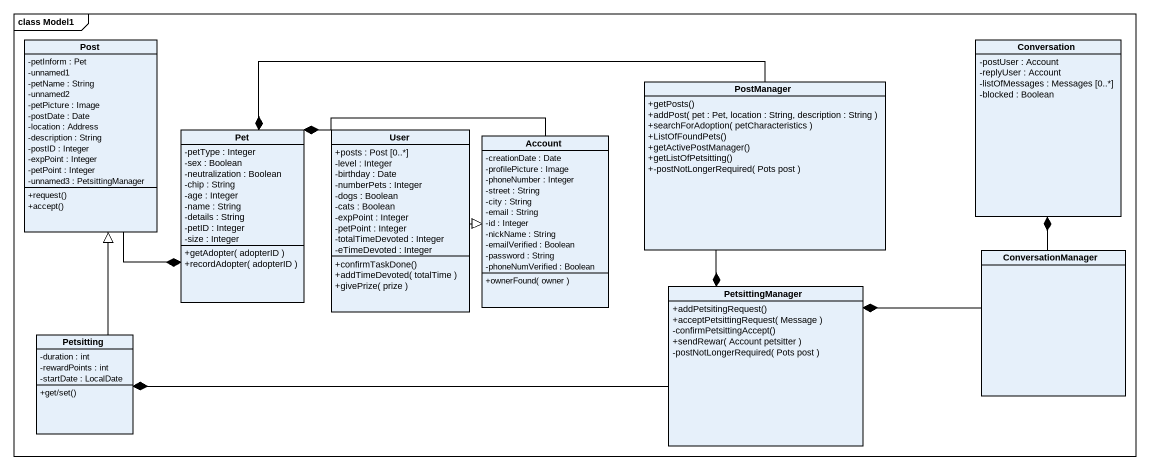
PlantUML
@startuml
mainframe class Model1
hide circle
hide empty members
skinparam classAttributeIconSize 0
class Post {
  -petInform : Pet
  -unnamed1
  -petName : String
  -unnamed2
  -petPicture : Image
  -postDate : Date
  -location : Address
  -description : String
  -postID : Integer
  -expPoint : Integer
  -petPoint : Integer
  -unnamed3 : PetsittingManager
  +request()
  +accept()
}
class Conversation {
  -postUser : Account
  -replyUser : Account
  -listOfMessages : Messages [0..*]
  -blocked : Boolean
}
class PostManager {
  +getPosts()
  +addPost( pet : Pet, location : String, description : String )
  +searchForAdoption( petCharacteristics )
  +ListOfFoundPets()
  +getActivePostManager()
  +getListOfPetsitting()
  +-postNotLongerRequired( Pots post )
}
class Pet {
  -petType : Integer
  -sex : Boolean
  -neutralization : Boolean
  -chip : String
  -age : Integer
  -name : String
  -details : String
  -petID : Integer
  -size : Integer
  +getAdopter( adopterID )
  +recordAdopter( adopterID )
}
class User {
  +posts : Post [0..*]
  -level : Integer
  -birthday : Date
  -numberPets : Integer
  -dogs : Boolean
  -cats : Boolean
  -expPoint : Integer
  -petPoint : Integer
  -totalTimeDevoted : Integer
  -eTimeDevoted : Integer
  +confirmTaskDone()
  +addTimeDevoted( totalTime )
  +givePrize( prize )
}
class Account {
  -creationDate : Date
  -profilePicture : Image
  -phoneNumber : Integer
  -street : String
  -city : String
  -email : String
  -id : Integer
  -nickName : String
  -emailVerified : Boolean
  -password : String
  -phoneNumVerified : Boolean
  +ownerFound( owner )
}
class ConversationManager
class PetsittingManager {
  +addPetsitingRequest()
  +acceptPetsittingRequest( Message )
  -confirmPetsittingAccept()
  +sendRewar( Account petsitter )
  -postNotLongerRequired( Pots post )
}
class Petsitting {
  -duration : int
  -rewardPoints : int
  -startDate : LocalDate
  +get/set()
}
Conversation *-- ConversationManager
Pet *-left- Post
Pet *-right- PostManager
Pet *-right- Account
User -right-|> Account
PetsittingManager *-up- PostManager
PetsittingManager *-right- ConversationManager
Petsitting -up-|> Post
Petsitting *-right- PetsittingManager
@enduml
